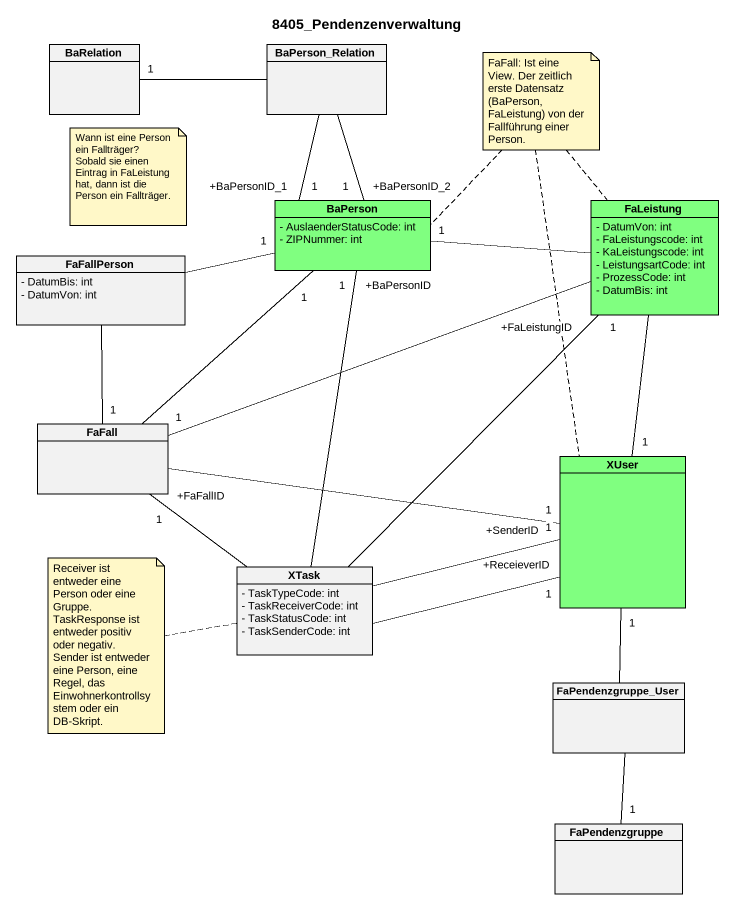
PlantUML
@startuml
title 8405_Pendenzenverwaltung
hide circle
hide empty members
skinparam classAttributeIconSize 0
class BaRelation
class BaPerson_Relation
class BaPerson #80FF80 {
  - AuslaenderStatusCode: int
  - ZIPNummer: int
}
class FaLeistung #80FF80 {
  - DatumVon: int
  - FaLeistungscode: int
  - KaLeistungscode: int
  - LeistungsartCode: int
  - ProzessCode: int
  - DatumBis: int
}
class FaFallPerson {
  - DatumBis: int
  - DatumVon: int
}
class FaFall
class XUser #80FF80
class XTask {
  - TaskTypeCode: int
  - TaskReceiverCode: int
  - TaskStatusCode: int
  - TaskSenderCode: int
}
class FaPendenzgruppe_User
class FaPendenzgruppe
BaPerson_Relation -left- "1" BaRelation
BaPerson_Relation -- "+BaPersonID_1\n1" BaPerson
BaPerson_Relation -- "+BaPersonID_2\n1" BaPerson
BaPerson "1" -- FaFall
FaLeistung -left- "1" BaPerson
FaLeistung -- "1" XUser
FaFallPerson -right- "1" BaPerson
FaFallPerson -- "1" FaFall
FaFall "1" -right- FaLeistung
FaFall -right- "1" XUser
XTask -up- "+BaPersonID\n1" BaPerson
XTask -up- "+FaLeistungID\n1" FaLeistung
XTask -up- "+FaFallID\n1" FaFall
XTask -right- "+ReceieverID\n1" XUser
XTask -right- "+SenderID\n1" XUser
FaPendenzgruppe_User -up- "1" XUser
FaPendenzgruppe_User -- "1" FaPendenzgruppe
note as N1
  FaFall: Ist eine View. Der zeitlich erste Datensatz (BaPerson, FaLeistung) von der Fallführung einer Person.
end note
N1 .. BaPerson
N1 .. FaLeistung
N1 .. XUser
note as N2
  Wann ist eine Person ein Fallträger?
  Sobald sie einen Eintrag in FaLeistung hat, dann ist die Person ein Fallträger.
end note
note left of XTask
  Receiver ist entweder eine Person oder eine Gruppe.
  TaskResponse ist entweder positiv oder negativ.
  Sender ist entweder eine Person, eine Regel, das Einwohnerkontrollsystem oder ein DB-Skript.
end note
@enduml
